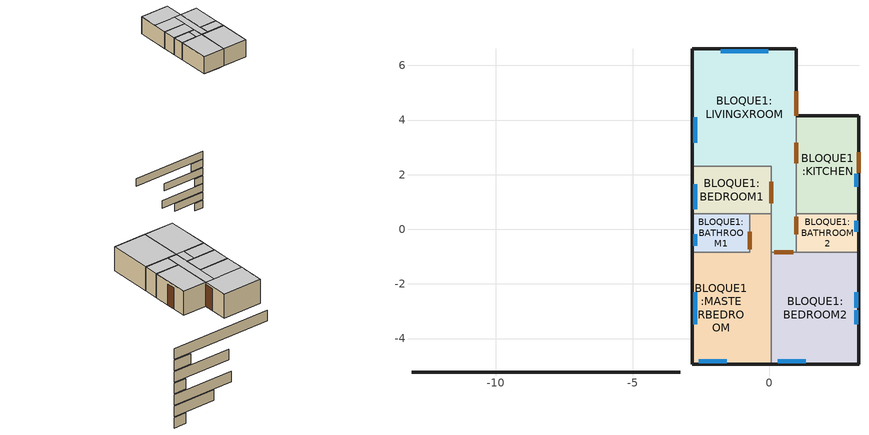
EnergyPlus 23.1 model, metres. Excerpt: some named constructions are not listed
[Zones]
BLOQUE1:LIVINGXROOM
 floor othersideconditionsmodel (SUELO CASO BASE MULCHEN): 0.08,2.31 0.99,2.3 0.99,-0.84 0.08,-0.84 z0; -2.81,6.61 0.99,6.61 0.99,2.3 -2.81,2.31 z0
 wall outside (MURO CASO BASE MULCHEN 01): 0.99,4.16 0.99,6.61 -2.81,6.61 -2.81,2.31 z0:2.3
 wall outside (LinearBridgingConstruction): -3.26,-5.24 -13.09,-5.24 z-11.1:-10.1
 wall to BLOQUE1:BEDROOM1 (Lightweight 2 x 25mm gypsum plasterboard with 100mm cavity): -2.81,2.31 0.08,2.31 0.08,0.56 z0:2.3
 wall to BLOQUE1:MASTERBEDROOM (Lightweight 2 x 25mm gypsum plasterboard with 100mm cavity): 0.08,0.56 0.08,-0.84 z0:2.3
 wall to BLOQUE1:BEDROOM2 (Lightweight 2 x 25mm gypsum plasterboard with 100mm cavity): 0.08,-0.84 0.99,-0.84 z0:2.3
 wall to BLOQUE1:BATHROOM2 (Lightweight 2 x 25mm gypsum plasterboard with 100mm cavity): 0.99,-0.84 0.99,0.56 z0:2.3
 wall to BLOQUE1:KITCHEN (Lightweight 2 x 25mm gypsum plasterboard with 100mm cavity): 0.99,0.56 0.99,4.16 z0:2.3
 window (VENTANA CASO BASE MULCHEN - 1001): -0.03,6.51 -1.77,6.51 z0.74:1.96; -2.71,4.11 -2.71,3.18 z1.04:1.96
 door inside (Puerta interior del proyecto): 0.08,1.74 0.08,0.95 z0:2.1; 0.18,-0.84 0.89,-0.84 / 0.99,-0.18 0.99,0.46 / 0.99,2.42 0.99,3.16 z0:2.12
 door (Copia de Wooden door): 0.99,4.17 0.99,5.06 z0:2.12
 ceiling adiabatic (CIELO FALSO CASO BASE MULCHEN_Reversed): 0.08,4.16 -2.81,4.16 -2.81,2.31 0.08,2.31 z2.3; 0.99,4.16 0.08,4.16 0.08,-0.84 0.99,-0.84 z2.3; 0.99,6.61 -2.81,6.61 -2.81,4.16 0.99,4.16 z2.3
BLOQUE1:BEDROOM1
 floor othersideconditionsmodel (SUELO CASO BASE MULCHEN): -2.81,2.31 0.08,2.31 0.08,0.56 -2.81,0.56 z0
 wall outside (MURO CASO BASE MULCHEN 01): -2.81,2.31 -2.81,0.56 z0:2.3
 wall outside (LinearBridgingConstruction): -3.26,-5.24 -5,-5.24 z-12.2:-11.2
 wall to BLOQUE1:BATHROOM1 (Lightweight 2 x 25mm gypsum plasterboard with 100mm cavity): -2.81,0.56 -0.71,0.56 z0:2.3
 wall to BLOQUE1:MASTERBEDROOM (Lightweight 2 x 25mm gypsum plasterboard with 100mm cavity): -0.71,0.56 0.08,0.56 z0:2.3
 window (VENTANA CASO BASE MULCHEN - 1001): -2.71,1.64 -2.71,0.73 z1.07:1.99
 ceiling adiabatic (CIELO FALSO CASO BASE MULCHEN_Reversed): 0.08,2.31 -2.81,2.31 -2.81,0.56 0.08,0.56 z2.3
BLOQUE1:MASTERBEDROOM
 floor othersideconditionsmodel (SUELO CASO BASE MULCHEN): -2.81,-0.84 -0.71,-0.84 -0.71,-4.94 -2.81,-4.94 z0; -0.71,0.56 0.08,0.56 0.08,-4.94 -0.71,-4.94 z0
 wall outside (MURO CASO BASE MULCHEN 01): -2.81,-0.84 -2.81,-4.94 0.08,-4.94 z0:2.3
 wall outside (LinearBridgingConstruction): -3.26,-5.24 -8.99,-5.24 z-13.3:-12.3
 wall to BLOQUE1:BATHROOM1 (Lightweight 2 x 25mm gypsum plasterboard with 100mm cavity): -0.71,0.56 -0.71,-0.84 -2.81,-0.84 z0:2.3
 wall to BLOQUE1:BEDROOM2 (Lightweight 2 x 25mm gypsum plasterboard with 100mm cavity): 0.08,-4.94 0.08,-0.84 z0:2.3
 window (VENTANA CASO BASE MULCHEN - 1001): -2.71,-2.3 -2.71,-3.47 z1.07:1.99; -2.57,-4.84 -1.55,-4.84 z1.03:1.96
 door inside (Puerta interior del proyecto): -0.71,-0.09 -0.71,-0.74 z0:2.11
 ceiling adiabatic (CIELO FALSO CASO BASE MULCHEN_Reversed): 0.08,0.56 -0.71,0.56 -0.71,-0.84 0.08,-0.84 z2.3; 0.08,-0.84 -2.81,-0.84 -2.81,-4.94 0.08,-4.94 z2.3
BLOQUE1:BEDROOM2
 floor othersideconditionsmodel (SUELO CASO BASE MULCHEN): 0.08,-0.84 3.29,-0.84 3.29,-4.94 0.08,-4.94 z0
 wall outside (MURO CASO BASE MULCHEN 01): 0.08,-4.94 3.29,-4.94 3.29,-0.84 z0:2.3
 wall outside (LinearBridgingConstruction): -3.26,-5.24 -9.26,-5.24 z-15.5:-14.5
 wall to BLOQUE1:BATHROOM2 (Lightweight 2 x 25mm gypsum plasterboard with 100mm cavity): 3.29,-0.84 0.99,-0.84 z0:2.3
 window (VENTANA CASO BASE MULCHEN - 1001): 0.32,-4.84 1.34,-4.84 z1.04:1.96; 3.19,-2.88 3.19,-2.31 / 3.19,-3.47 3.19,-2.96 z1.04:1.95
 ceiling adiabatic (CIELO FALSO CASO BASE MULCHEN_Reversed): 3.29,-0.84 0.08,-0.84 0.08,-4.94 3.29,-4.94 z2.3
BLOQUE1:BATHROOM2
 floor othersideconditionsmodel (SUELO CASO BASE MULCHEN): 0.99,0.56 3.29,0.56 3.29,-0.84 0.99,-0.84 z0
 wall outside (MURO CASO BASE MULCHEN 01): 3.29,-0.84 3.29,0.56 z0:2.3
 wall outside (LinearBridgingConstruction): -3.26,-5.24 -4.45,-5.24 z-17.7:-16.7
 wall to BLOQUE1:KITCHEN (Lightweight 2 x 25mm gypsum plasterboard with 100mm cavity_Rev): 3.29,0.56 0.99,0.56 z0:2.3
 window (VENTANA CASO BASE MULCHEN - 1001): 3.19,-0.1 3.19,0.32 z1.51:1.98
 ceiling adiabatic (CIELO FALSO CASO BASE MULCHEN_Reversed): 3.29,0.56 0.99,0.56 0.99,-0.84 3.29,-0.84 z2.3
BLOQUE1:KITCHEN
 floor othersideconditionsmodel (SUELO CASO BASE MULCHEN): 0.99,4.16 3.29,4.16 3.29,0.56 0.99,0.56 z0
 wall outside (MURO CASO BASE MULCHEN 01): 3.29,0.56 3.29,4.16 0.99,4.16 z0:2.3
 wall outside (LinearBridgingConstruction): -3.26,-5.24 -7.4,-5.24 z-16.6:-15.6
 window (VENTANA CASO BASE MULCHEN - 1001): 3.19,1.56 3.19,2.03 z1.04:1.95
 door (Puerta exterior del proyecto): 3.29,2.07 3.29,2.82 z0:1.99
 ceiling adiabatic (CIELO FALSO CASO BASE MULCHEN_Reversed): 3.29,4.16 0.99,4.16 0.99,0.56 3.29,0.56 z2.3
BLOQUE1:BATHROOM1
 floor othersideconditionsmodel (SUELO CASO BASE MULCHEN): -2.81,0.56 -0.71,0.56 -0.71,-0.84 -2.81,-0.84 z0
 wall outside (MURO CASO BASE MULCHEN 01): -2.81,0.56 -2.81,-0.84 z0:2.3
 wall outside (LinearBridgingConstruction): -3.26,-5.24 -4.45,-5.24 z-14.4:-13.4
 window (VENTANA CASO BASE MULCHEN - 1001): -2.71,-0.18 -2.71,-0.6 z1.5:1.98
 ceiling adiabatic (CIELO FALSO CASO BASE MULCHEN_Reversed): -0.71,0.56 -2.81,0.56 -2.81,-0.84 -0.71,-0.84 z2.3
[ENERGYMANAGEMENTSYSTEM:PROGRAM]
SetWindowOperation_BLOQUE1_BEDROOM2_Wall_4_0_0_0_0_1_Win: if BLOQUE1_BEDROOM2_Wall_4_0_0_0_0_1_Win_CoolCoil==0; if BLOQUE1_BEDROOM2_Wall_4_0_0_0_0_1_Win_HeatCoil==0; set NoH_NoC_reqs = 1; else; set NoH_NoC_reqs = 0; endif; else; set NoH_NoC_reqs = 0; endif; if BLOQUE1_BEDROOM2_Wall_4_0_0_0_0_1_Win_OpT<roundedACST; if BLOQUE1_BEDROOM2_Wall_4_0_0_0_0_1_Win_WindSpeed <= MaxWindSpeed; if BLOQUE1_BEDROOM2_Wall_4_0_0_0_0_1_Win_OutT>MinOutTemp; if BLOQUE1_BEDROOM2_Wall_4_0_0_0_0_1_Win_OutT < BLOQUE1_BEDROOM2_Wall_4_0_0_0_0_1_Win_OpT; if BLOQUE1_BEDROOM2_Wall_4_0_0_0_0_1_Win_Occ_count > 0; set meets_base_reqs = 1; else; set meets_base_reqs = 0; endif; else; set meets_base_reqs = 0; endif; else; set meets_base_reqs = 0; endif; else; set meets_base_reqs = 0; endif; else; set meets_base_reqs = 0; endif; if (NoH_NoC_reqs == 1) && (meets_base_reqs == 1); if BLOQUE1_BEDROOM2_Wall_4_0_0_0_0_1_Win_OpT>VST; set Ventilates_HVACmode2_BLOQUE1_BEDROOM2_Wall_4_0_0_0_0_1_Win = 1; else; set Ventilates_HVACmode2_BLOQUE1_BEDROOM2_Wall_4_0_0_0_0_1_Win = 0; endif; else; set Ventilates_HVACmode2_BLOQUE1_BEDROOM2_Wall_4_0_0_0_0_1_Win = 0; endif; if VentCtrl == 0; if BLOQUE1_BEDROOM2_Wall_4_0_0_0_0_1_Win_OutT < BLOQUE1_BEDROOM2_Wall_4_0_0_0_0_1_Win_OpT; if BLOQUE1_BEDROOM2_Wall_4_0_0_0_0_1_Win_OutT>MinOutTemp; if BLOQUE1_BEDROOM2_Wall_4_0_0_0_0_1_Win_OpT > VST; if BLOQUE1_BEDROOM2_Wall_4_0_0_0_0_1_Win_WindSpeed <= MaxWindSpeed; set Ventilates_HVACmode1_BLOQUE1_BEDROOM2_Wall_4_0_0_0_0_1_Win = 1; else; set Ventilates_HVACmode1_BLOQUE1_BEDROOM2_Wall_4_0_0_0_0_1_Win = 0; endif; else; set Ventilates_HVACmode1_BLOQUE1_BEDROOM2_Wall_4_0_0_0_0_1_Win = 0; endif; else; set Ventilates_HVACmode1_BLOQUE1_BEDROOM2_Wall_4_0_0_0_0_1_Win = 0; endif; else; set Ventilates_HVACmode1_BLOQUE1_BEDROOM2_Wall_4_0_0_0_0_1_Win = 0; endif; elseif VentCtrl == 1; if BLOQUE1_BEDROOM2_Wall_4_0_0_0_0_1_Win_OutT<BLOQUE1_BEDROOM2_Wall_4_0_0_0_0_1_Win_OpT; if BLOQUE1_BEDROOM2_Wall_4_0_0_0_0_1_Win_OutT>MinOutTemp; if BLOQUE1_BEDROOM2_Wall_4_0_0_0_0_1_Win_OpT > ACSTnoTol; if BLOQUE1_BEDROOM2_Wall_4_0_0_0_0_1_Win_WindSpeed <= MaxWindSpeed; set Ventilates_HVACmode1_BLOQUE1_BEDROOM2_Wall_4_0_0_0_0_1_Win = 1; else; set Ventilates_HVACmode1_BLOQUE1_BEDROOM2_Wall_4_0_0_0_0_1_Win = 0; endif; else; set Ventilates_HVACmode1_BLOQUE1_BEDROOM2_Wall_4_0_0_0_0_1_Win = 0; endif; else; set Ventilates_HVACmode1_BLOQUE1_BEDROOM2_Wall_4_0_0_0_0_1_Win = 0; endif; else; set Ventilates_HVACmode1_BLOQUE1_BEDROOM2_Wall_4_0_0_0_0_1_Win = 0; endif; endif; if HVACmode == 0; set BLOQUE1_BEDROOM2_Wall_4_0_0_0_0_1_Win_VentOpenFact = 0; elseif HVACmode == 1; if Ventilates_HVACmode1_BLOQUE1_BEDROOM2_Wall_4_0_0_0_0_1_Win == 1; set BLOQUE1_BEDROOM2_Wall_4_0_0_0_0_1_Win_VentOpenFact = BLOQUE1_BEDROOM2_Wall_4_0_0_0_0_1_Win_MyVOF; else; set BLOQUE1_BEDROOM2_Wall_4_0_0_0_0_1_Win_VentOpenFact = 0; endif; elseif HVACmode == 2; if Ventilates_HVACmode2_BLOQUE1_BEDROOM2_Wall_4_0_0_0_0_1_Win == 1; if (VentCtrl==0) || (VentCtrl==1); set BLOQUE1_BEDROOM2_Wall_4_0_0_0_0_1_Win_VentOpenFact = 1; elseif (VentCtrl==2) || (VentCtrl==3); set BLOQUE1_BEDROOM2_Wall_4_0_0_0_0_1_Win_VentOpenFact = BLOQUE1_BEDROOM2_Wall_4_0_0_0_0_1_Win_MyVOF; endif; else; set BLOQUE1_BEDROOM2_Wall_4_0_0_0_0_1_Win_VentOpenFact = 0; endif; endif
SetMyVOF_BLOQUE1_BEDROOM2_Wall_4_0_0_1_0_0_Win: set slope = (1 - MultiplierVOF) / (MinTempDiffVOF - MaxTempDiffVOF); if BLOQUE1_BEDROOM2_Wall_4_0_0_1_0_0_Win_OutT > 0; set BLOQUE1_BEDROOM2_Wall_4_0_0_1_0_0_Win_TempDiffVOF = BLOQUE1_BEDROOM2_Wall_4_0_0_1_0_0_Win_OpT - BLOQUE1_BEDROOM2_Wall_4_0_0_1_0_0_Win_OutT; else; set BLOQUE1_BEDROOM2_Wall_4_0_0_1_0_0_Win_TempDiffVOF = BLOQUE1_BEDROOM2_Wall_4_0_0_1_0_0_Win_OpT + BLOQUE1_BEDROOM2_Wall_4_0_0_1_0_0_Win_OutT; endif; if BLOQUE1_BEDROOM2_Wall_4_0_0_1_0_0_Win_OutT > BLOQUE1_BEDROOM2_Wall_4_0_0_1_0_0_Win_OpT; set BLOQUE1_BEDROOM2_Wall_4_0_0_1_0_0_Win_MyVOF = 0; else; if BLOQUE1_BEDROOM2_Wall_4_0_0_1_0_0_Win_TempDiffVOF > MaxTempDiffVOF; set BLOQUE1_BEDROOM2_Wall_4_0_0_1_0_0_Win_MyVOF = MultiplierVOF; elseif BLOQUE1_BEDROOM2_Wall_4_0_0_1_0_0_Win_TempDiffVOF < MinTempDiffVOF; set BLOQUE1_BEDROOM2_Wall_4_0_0_1_0_0_Win_MyVOF = 1.0; else; set BLOQUE1_BEDROOM2_Wall_4_0_0_1_0_0_Win_MyVOF = slope*BLOQUE1_BEDROOM2_Wall_4_0_0_1_0_0_Win_TempDiffVOF - slope*MinTempDiffVOF + 1; endif; endif
SetWindowOperation_BLOQUE1_BEDROOM2_Wall_4_0_0_1_0_0_Win: if BLOQUE1_BEDROOM2_Wall_4_0_0_1_0_0_Win_CoolCoil==0; if BLOQUE1_BEDROOM2_Wall_4_0_0_1_0_0_Win_HeatCoil==0; set NoH_NoC_reqs = 1; else; set NoH_NoC_reqs = 0; endif; else; set NoH_NoC_reqs = 0; endif; if BLOQUE1_BEDROOM2_Wall_4_0_0_1_0_0_Win_OpT<roundedACST; if BLOQUE1_BEDROOM2_Wall_4_0_0_1_0_0_Win_WindSpeed <= MaxWindSpeed; if BLOQUE1_BEDROOM2_Wall_4_0_0_1_0_0_Win_OutT>MinOutTemp; if BLOQUE1_BEDROOM2_Wall_4_0_0_1_0_0_Win_OutT < BLOQUE1_BEDROOM2_Wall_4_0_0_1_0_0_Win_OpT; if BLOQUE1_BEDROOM2_Wall_4_0_0_1_0_0_Win_Occ_count > 0; set meets_base_reqs = 1; else; set meets_base_reqs = 0; endif; else; set meets_base_reqs = 0; endif; else; set meets_base_reqs = 0; endif; else; set meets_base_reqs = 0; endif; else; set meets_base_reqs = 0; endif; if (NoH_NoC_reqs == 1) && (meets_base_reqs == 1); if BLOQUE1_BEDROOM2_Wall_4_0_0_1_0_0_Win_OpT>VST; set Ventilates_HVACmode2_BLOQUE1_BEDROOM2_Wall_4_0_0_1_0_0_Win = 1; else; set Ventilates_HVACmode2_BLOQUE1_BEDROOM2_Wall_4_0_0_1_0_0_Win = 0; endif; else; set Ventilates_HVACmode2_BLOQUE1_BEDROOM2_Wall_4_0_0_1_0_0_Win = 0; endif; if VentCtrl == 0; if BLOQUE1_BEDROOM2_Wall_4_0_0_1_0_0_Win_OutT < BLOQUE1_BEDROOM2_Wall_4_0_0_1_0_0_Win_OpT; if BLOQUE1_BEDROOM2_Wall_4_0_0_1_0_0_Win_OutT>MinOutTemp; if BLOQUE1_BEDROOM2_Wall_4_0_0_1_0_0_Win_OpT > VST; if BLOQUE1_BEDROOM2_Wall_4_0_0_1_0_0_Win_WindSpeed <= MaxWindSpeed; set Ventilates_HVACmode1_BLOQUE1_BEDROOM2_Wall_4_0_0_1_0_0_Win = 1; else; set Ventilates_HVACmode1_BLOQUE1_BEDROOM2_Wall_4_0_0_1_0_0_Win = 0; endif; else; set Ventilates_HVACmode1_BLOQUE1_BEDROOM2_Wall_4_0_0_1_0_0_Win = 0; endif; else; set Ventilates_HVACmode1_BLOQUE1_BEDROOM2_Wall_4_0_0_1_0_0_Win = 0; endif; else; set Ventilates_HVACmode1_BLOQUE1_BEDROOM2_Wall_4_0_0_1_0_0_Win = 0; endif; elseif VentCtrl == 1; if BLOQUE1_BEDROOM2_Wall_4_0_0_1_0_0_Win_OutT<BLOQUE1_BEDROOM2_Wall_4_0_0_1_0_0_Win_OpT; if BLOQUE1_BEDROOM2_Wall_4_0_0_1_0_0_Win_OutT>MinOutTemp; if BLOQUE1_BEDROOM2_Wall_4_0_0_1_0_0_Win_OpT > ACSTnoTol; if BLOQUE1_BEDROOM2_Wall_4_0_0_1_0_0_Win_WindSpeed <= MaxWindSpeed; set Ventilates_HVACmode1_BLOQUE1_BEDROOM2_Wall_4_0_0_1_0_0_Win = 1; else; set Ventilates_HVACmode1_BLOQUE1_BEDROOM2_Wall_4_0_0_1_0_0_Win = 0; endif; else; set Ventilates_HVACmode1_BLOQUE1_BEDROOM2_Wall_4_0_0_1_0_0_Win = 0; endif; else; set Ventilates_HVACmode1_BLOQUE1_BEDROOM2_Wall_4_0_0_1_0_0_Win = 0; endif; else; set Ventilates_HVACmode1_BLOQUE1_BEDROOM2_Wall_4_0_0_1_0_0_Win = 0; endif; endif; if HVACmode == 0; set BLOQUE1_BEDROOM2_Wall_4_0_0_1_0_0_Win_VentOpenFact = 0; elseif HVACmode == 1; if Ventilates_HVACmode1_BLOQUE1_BEDROOM2_Wall_4_0_0_1_0_0_Win == 1; set BLOQUE1_BEDROOM2_Wall_4_0_0_1_0_0_Win_VentOpenFact = BLOQUE1_BEDROOM2_Wall_4_0_0_1_0_0_Win_MyVOF; else; set BLOQUE1_BEDROOM2_Wall_4_0_0_1_0_0_Win_VentOpenFact = 0; endif; elseif HVACmode == 2; if Ventilates_HVACmode2_BLOQUE1_BEDROOM2_Wall_4_0_0_1_0_0_Win == 1; if (VentCtrl==0) || (VentCtrl==1); set BLOQUE1_BEDROOM2_Wall_4_0_0_1_0_0_Win_VentOpenFact = 1; elseif (VentCtrl==2) || (VentCtrl==3); set BLOQUE1_BEDROOM2_Wall_4_0_0_1_0_0_Win_VentOpenFact = BLOQUE1_BEDROOM2_Wall_4_0_0_1_0_0_Win_MyVOF; endif; else; set BLOQUE1_BEDROOM2_Wall_4_0_0_1_0_0_Win_VentOpenFact = 0; endif; endif
SetMyVOF_BLOQUE1_KITCHEN_Wall_4_0_0_0_0_1_Door: set slope = (1 - MultiplierVOF) / (MinTempDiffVOF - MaxTempDiffVOF); if BLOQUE1_KITCHEN_Wall_4_0_0_0_0_1_Door_OutT > 0; set BLOQUE1_KITCHEN_Wall_4_0_0_0_0_1_Door_TempDiffVOF = BLOQUE1_KITCHEN_Wall_4_0_0_0_0_1_Door_OpT - BLOQUE1_KITCHEN_Wall_4_0_0_0_0_1_Door_OutT; else; set BLOQUE1_KITCHEN_Wall_4_0_0_0_0_1_Door_TempDiffVOF = BLOQUE1_KITCHEN_Wall_4_0_0_0_0_1_Door_OpT + BLOQUE1_KITCHEN_Wall_4_0_0_0_0_1_Door_OutT; endif; if BLOQUE1_KITCHEN_Wall_4_0_0_0_0_1_Door_OutT > BLOQUE1_KITCHEN_Wall_4_0_0_0_0_1_Door_OpT; set BLOQUE1_KITCHEN_Wall_4_0_0_0_0_1_Door_MyVOF = 0; else; if BLOQUE1_KITCHEN_Wall_4_0_0_0_0_1_Door_TempDiffVOF > MaxTempDiffVOF; set BLOQUE1_KITCHEN_Wall_4_0_0_0_0_1_Door_MyVOF = MultiplierVOF; elseif BLOQUE1_KITCHEN_Wall_4_0_0_0_0_1_Door_TempDiffVOF < MinTempDiffVOF; set BLOQUE1_KITCHEN_Wall_4_0_0_0_0_1_Door_MyVOF = 1.0; else; set BLOQUE1_KITCHEN_Wall_4_0_0_0_0_1_Door_MyVOF = slope*BLOQUE1_KITCHEN_Wall_4_0_0_0_0_1_Door_TempDiffVOF - slope*MinTempDiffVOF + 1; endif; endif
SetWindowOperation_BLOQUE1_KITCHEN_Wall_4_0_0_0_0_1_Door: if BLOQUE1_KITCHEN_Wall_4_0_0_0_0_1_Door_CoolCoil==0; if BLOQUE1_KITCHEN_Wall_4_0_0_0_0_1_Door_HeatCoil==0; set NoH_NoC_reqs = 1; else; set NoH_NoC_reqs = 0; endif; else; set NoH_NoC_reqs = 0; endif; if BLOQUE1_KITCHEN_Wall_4_0_0_0_0_1_Door_OpT<roundedACST; if BLOQUE1_KITCHEN_Wall_4_0_0_0_0_1_Door_WindSpeed <= MaxWindSpeed; if BLOQUE1_KITCHEN_Wall_4_0_0_0_0_1_Door_OutT>MinOutTemp; if BLOQUE1_KITCHEN_Wall_4_0_0_0_0_1_Door_OutT < BLOQUE1_KITCHEN_Wall_4_0_0_0_0_1_Door_OpT; if BLOQUE1_KITCHEN_Wall_4_0_0_0_0_1_Door_Occ_count > 0; set meets_base_reqs = 1; else; set meets_base_reqs = 0; endif; else; set meets_base_reqs = 0; endif; else; set meets_base_reqs = 0; endif; else; set meets_base_reqs = 0; endif; else; set meets_base_reqs = 0; endif; if (NoH_NoC_reqs == 1) && (meets_base_reqs == 1); if BLOQUE1_KITCHEN_Wall_4_0_0_0_0_1_Door_OpT>VST; set Ventilates_HVACmode2_BLOQUE1_KITCHEN_Wall_4_0_0_0_0_1_Door = 1; else; set Ventilates_HVACmode2_BLOQUE1_KITCHEN_Wall_4_0_0_0_0_1_Door = 0; endif; else; set Ventilates_HVACmode2_BLOQUE1_KITCHEN_Wall_4_0_0_0_0_1_Door = 0; endif; if VentCtrl == 0; if BLOQUE1_KITCHEN_Wall_4_0_0_0_0_1_Door_OutT < BLOQUE1_KITCHEN_Wall_4_0_0_0_0_1_Door_OpT; if BLOQUE1_KITCHEN_Wall_4_0_0_0_0_1_Door_OutT>MinOutTemp; if BLOQUE1_KITCHEN_Wall_4_0_0_0_0_1_Door_OpT > VST; if BLOQUE1_KITCHEN_Wall_4_0_0_0_0_1_Door_WindSpeed <= MaxWindSpeed; set Ventilates_HVACmode1_BLOQUE1_KITCHEN_Wall_4_0_0_0_0_1_Door = 1; else; set Ventilates_HVACmode1_BLOQUE1_KITCHEN_Wall_4_0_0_0_0_1_Door = 0; endif; else; set Ventilates_HVACmode1_BLOQUE1_KITCHEN_Wall_4_0_0_0_0_1_Door = 0; endif; else; set Ventilates_HVACmode1_BLOQUE1_KITCHEN_Wall_4_0_0_0_0_1_Door = 0; endif; else; set Ventilates_HVACmode1_BLOQUE1_KITCHEN_Wall_4_0_0_0_0_1_Door = 0; endif; elseif VentCtrl == 1; if BLOQUE1_KITCHEN_Wall_4_0_0_0_0_1_Door_OutT<BLOQUE1_KITCHEN_Wall_4_0_0_0_0_1_Door_OpT; if BLOQUE1_KITCHEN_Wall_4_0_0_0_0_1_Door_OutT>MinOutTemp; if BLOQUE1_KITCHEN_Wall_4_0_0_0_0_1_Door_OpT > ACSTnoTol; if BLOQUE1_KITCHEN_Wall_4_0_0_0_0_1_Door_WindSpeed <= MaxWindSpeed; set Ventilates_HVACmode1_BLOQUE1_KITCHEN_Wall_4_0_0_0_0_1_Door = 1; else; set Ventilates_HVACmode1_BLOQUE1_KITCHEN_Wall_4_0_0_0_0_1_Door = 0; endif; else; set Ventilates_HVACmode1_BLOQUE1_KITCHEN_Wall_4_0_0_0_0_1_Door = 0; endif; else; set Ventilates_HVACmode1_BLOQUE1_KITCHEN_Wall_4_0_0_0_0_1_Door = 0; endif; else; set Ventilates_HVACmode1_BLOQUE1_KITCHEN_Wall_4_0_0_0_0_1_Door = 0; endif; endif; if HVACmode == 0; set BLOQUE1_KITCHEN_Wall_4_0_0_0_0_1_Door_VentOpenFact = 0; elseif HVACmode == 1; if Ventilates_HVACmode1_BLOQUE1_KITCHEN_Wall_4_0_0_0_0_1_Door == 1; set BLOQUE1_KITCHEN_Wall_4_0_0_0_0_1_Door_VentOpenFact = BLOQUE1_KITCHEN_Wall_4_0_0_0_0_1_Door_MyVOF; else; set BLOQUE1_KITCHEN_Wall_4_0_0_0_0_1_Door_VentOpenFact = 0; endif; elseif HVACmode == 2; if Ventilates_HVACmode2_BLOQUE1_KITCHEN_Wall_4_0_0_0_0_1_Door == 1; if (VentCtrl==0) || (VentCtrl==1); set BLOQUE1_KITCHEN_Wall_4_0_0_0_0_1_Door_VentOpenFact = 1; elseif (VentCtrl==2) || (VentCtrl==3); set BLOQUE1_KITCHEN_Wall_4_0_0_0_0_1_Door_VentOpenFact = BLOQUE1_KITCHEN_Wall_4_0_0_0_0_1_Door_MyVOF; endif; else; set BLOQUE1_KITCHEN_Wall_4_0_0_0_0_1_Door_VentOpenFact = 0; endif; endif
SetMyVOF_BLOQUE1_KITCHEN_Wall_4_0_0_1_0_0_Win: set slope = (1 - MultiplierVOF) / (MinTempDiffVOF - MaxTempDiffVOF); if BLOQUE1_KITCHEN_Wall_4_0_0_1_0_0_Win_OutT > 0; set BLOQUE1_KITCHEN_Wall_4_0_0_1_0_0_Win_TempDiffVOF = BLOQUE1_KITCHEN_Wall_4_0_0_1_0_0_Win_OpT - BLOQUE1_KITCHEN_Wall_4_0_0_1_0_0_Win_OutT; else; set BLOQUE1_KITCHEN_Wall_4_0_0_1_0_0_Win_TempDiffVOF = BLOQUE1_KITCHEN_Wall_4_0_0_1_0_0_Win_OpT + BLOQUE1_KITCHEN_Wall_4_0_0_1_0_0_Win_OutT; endif; if BLOQUE1_KITCHEN_Wall_4_0_0_1_0_0_Win_OutT > BLOQUE1_KITCHEN_Wall_4_0_0_1_0_0_Win_OpT; set BLOQUE1_KITCHEN_Wall_4_0_0_1_0_0_Win_MyVOF = 0; else; if BLOQUE1_KITCHEN_Wall_4_0_0_1_0_0_Win_TempDiffVOF > MaxTempDiffVOF; set BLOQUE1_KITCHEN_Wall_4_0_0_1_0_0_Win_MyVOF = MultiplierVOF; elseif BLOQUE1_KITCHEN_Wall_4_0_0_1_0_0_Win_TempDiffVOF < MinTempDiffVOF; set BLOQUE1_KITCHEN_Wall_4_0_0_1_0_0_Win_MyVOF = 1.0; else; set BLOQUE1_KITCHEN_Wall_4_0_0_1_0_0_Win_MyVOF = slope*BLOQUE1_KITCHEN_Wall_4_0_0_1_0_0_Win_TempDiffVOF - slope*MinTempDiffVOF + 1; endif; endif
SetWindowOperation_BLOQUE1_KITCHEN_Wall_4_0_0_1_0_0_Win: if BLOQUE1_KITCHEN_Wall_4_0_0_1_0_0_Win_CoolCoil==0; if BLOQUE1_KITCHEN_Wall_4_0_0_1_0_0_Win_HeatCoil==0; set NoH_NoC_reqs = 1; else; set NoH_NoC_reqs = 0; endif; else; set NoH_NoC_reqs = 0; endif; if BLOQUE1_KITCHEN_Wall_4_0_0_1_0_0_Win_OpT<roundedACST; if BLOQUE1_KITCHEN_Wall_4_0_0_1_0_0_Win_WindSpeed <= MaxWindSpeed; if BLOQUE1_KITCHEN_Wall_4_0_0_1_0_0_Win_OutT>MinOutTemp; if BLOQUE1_KITCHEN_Wall_4_0_0_1_0_0_Win_OutT < BLOQUE1_KITCHEN_Wall_4_0_0_1_0_0_Win_OpT; if BLOQUE1_KITCHEN_Wall_4_0_0_1_0_0_Win_Occ_count > 0; set meets_base_reqs = 1; else; set meets_base_reqs = 0; endif; else; set meets_base_reqs = 0; endif; else; set meets_base_reqs = 0; endif; else; set meets_base_reqs = 0; endif; else; set meets_base_reqs = 0; endif; if (NoH_NoC_reqs == 1) && (meets_base_reqs == 1); if BLOQUE1_KITCHEN_Wall_4_0_0_1_0_0_Win_OpT>VST; set Ventilates_HVACmode2_BLOQUE1_KITCHEN_Wall_4_0_0_1_0_0_Win = 1; else; set Ventilates_HVACmode2_BLOQUE1_KITCHEN_Wall_4_0_0_1_0_0_Win = 0; endif; else; set Ventilates_HVACmode2_BLOQUE1_KITCHEN_Wall_4_0_0_1_0_0_Win = 0; endif; if VentCtrl == 0; if BLOQUE1_KITCHEN_Wall_4_0_0_1_0_0_Win_OutT < BLOQUE1_KITCHEN_Wall_4_0_0_1_0_0_Win_OpT; if BLOQUE1_KITCHEN_Wall_4_0_0_1_0_0_Win_OutT>MinOutTemp; if BLOQUE1_KITCHEN_Wall_4_0_0_1_0_0_Win_OpT > VST; if BLOQUE1_KITCHEN_Wall_4_0_0_1_0_0_Win_WindSpeed <= MaxWindSpeed; set Ventilates_HVACmode1_BLOQUE1_KITCHEN_Wall_4_0_0_1_0_0_Win = 1; else; set Ventilates_HVACmode1_BLOQUE1_KITCHEN_Wall_4_0_0_1_0_0_Win = 0; endif; else; set Ventilates_HVACmode1_BLOQUE1_KITCHEN_Wall_4_0_0_1_0_0_Win = 0; endif; else; set Ventilates_HVACmode1_BLOQUE1_KITCHEN_Wall_4_0_0_1_0_0_Win = 0; endif; else; set Ventilates_HVACmode1_BLOQUE1_KITCHEN_Wall_4_0_0_1_0_0_Win = 0; endif; elseif VentCtrl == 1; if BLOQUE1_KITCHEN_Wall_4_0_0_1_0_0_Win_OutT<BLOQUE1_KITCHEN_Wall_4_0_0_1_0_0_Win_OpT; if BLOQUE1_KITCHEN_Wall_4_0_0_1_0_0_Win_OutT>MinOutTemp; if BLOQUE1_KITCHEN_Wall_4_0_0_1_0_0_Win_OpT > ACSTnoTol; if BLOQUE1_KITCHEN_Wall_4_0_0_1_0_0_Win_WindSpeed <= MaxWindSpeed; set Ventilates_HVACmode1_BLOQUE1_KITCHEN_Wall_4_0_0_1_0_0_Win = 1; else; set Ventilates_HVACmode1_BLOQUE1_KITCHEN_Wall_4_0_0_1_0_0_Win = 0; endif; else; set Ventilates_HVACmode1_BLOQUE1_KITCHEN_Wall_4_0_0_1_0_0_Win = 0; endif; else; set Ventilates_HVACmode1_BLOQUE1_KITCHEN_Wall_4_0_0_1_0_0_Win = 0; endif; else; set Ventilates_HVACmode1_BLOQUE1_KITCHEN_Wall_4_0_0_1_0_0_Win = 0; endif; endif; if HVACmode == 0; set BLOQUE1_KITCHEN_Wall_4_0_0_1_0_0_Win_VentOpenFact = 0; elseif HVACmode == 1; if Ventilates_HVACmode1_BLOQUE1_KITCHEN_Wall_4_0_0_1_0_0_Win == 1; set BLOQUE1_KITCHEN_Wall_4_0_0_1_0_0_Win_VentOpenFact = BLOQUE1_KITCHEN_Wall_4_0_0_1_0_0_Win_MyVOF; else; set BLOQUE1_KITCHEN_Wall_4_0_0_1_0_0_Win_VentOpenFact = 0; endif; elseif HVACmode == 2; if Ventilates_HVACmode2_BLOQUE1_KITCHEN_Wall_4_0_0_1_0_0_Win == 1; if (VentCtrl==0) || (VentCtrl==1); set BLOQUE1_KITCHEN_Wall_4_0_0_1_0_0_Win_VentOpenFact = 1; elseif (VentCtrl==2) || (VentCtrl==3); set BLOQUE1_KITCHEN_Wall_4_0_0_1_0_0_Win_VentOpenFact = BLOQUE1_KITCHEN_Wall_4_0_0_1_0_0_Win_MyVOF; endif; else; set BLOQUE1_KITCHEN_Wall_4_0_0_1_0_0_Win_VentOpenFact = 0; endif; endif
SetMyVOF_BLOQUE1_BATHROOM2_Wall_4_0_0_0_0_0_Win: set slope = (1 - MultiplierVOF) / (MinTempDiffVOF - MaxTempDiffVOF); if BLOQUE1_BATHROOM2_Wall_4_0_0_0_0_0_Win_OutT > 0; set BLOQUE1_BATHROOM2_Wall_4_0_0_0_0_0_Win_TempDiffVOF = BLOQUE1_BATHROOM2_Wall_4_0_0_0_0_0_Win_OpT - BLOQUE1_BATHROOM2_Wall_4_0_0_0_0_0_Win_OutT; else; set BLOQUE1_BATHROOM2_Wall_4_0_0_0_0_0_Win_TempDiffVOF = BLOQUE1_BATHROOM2_Wall_4_0_0_0_0_0_Win_OpT + BLOQUE1_BATHROOM2_Wall_4_0_0_0_0_0_Win_OutT; endif; if BLOQUE1_BATHROOM2_Wall_4_0_0_0_0_0_Win_OutT > BLOQUE1_BATHROOM2_Wall_4_0_0_0_0_0_Win_OpT; set BLOQUE1_BATHROOM2_Wall_4_0_0_0_0_0_Win_MyVOF = 0; else; if BLOQUE1_BATHROOM2_Wall_4_0_0_0_0_0_Win_TempDiffVOF > MaxTempDiffVOF; set BLOQUE1_BATHROOM2_Wall_4_0_0_0_0_0_Win_MyVOF = MultiplierVOF; elseif BLOQUE1_BATHROOM2_Wall_4_0_0_0_0_0_Win_TempDiffVOF < MinTempDiffVOF; set BLOQUE1_BATHROOM2_Wall_4_0_0_0_0_0_Win_MyVOF = 1.0; else; set BLOQUE1_BATHROOM2_Wall_4_0_0_0_0_0_Win_MyVOF = slope*BLOQUE1_BATHROOM2_Wall_4_0_0_0_0_0_Win_TempDiffVOF - slope*MinTempDiffVOF + 1; endif; endif
SetWindowOperation_BLOQUE1_BATHROOM2_Wall_4_0_0_0_0_0_Win: if BLOQUE1_BATHROOM2_Wall_4_0_0_0_0_0_Win_CoolCoil==0; if BLOQUE1_BATHROOM2_Wall_4_0_0_0_0_0_Win_HeatCoil==0; set NoH_NoC_reqs = 1; else; set NoH_NoC_reqs = 0; endif; else; set NoH_NoC_reqs = 0; endif; if BLOQUE1_BATHROOM2_Wall_4_0_0_0_0_0_Win_OpT<roundedACST; if BLOQUE1_BATHROOM2_Wall_4_0_0_0_0_0_Win_WindSpeed <= MaxWindSpeed; if BLOQUE1_BATHROOM2_Wall_4_0_0_0_0_0_Win_OutT>MinOutTemp; if BLOQUE1_BATHROOM2_Wall_4_0_0_0_0_0_Win_OutT < BLOQUE1_BATHROOM2_Wall_4_0_0_0_0_0_Win_OpT; if BLOQUE1_BATHROOM2_Wall_4_0_0_0_0_0_Win_Occ_count > 0; set meets_base_reqs = 1; else; set meets_base_reqs = 0; endif; else; set meets_base_reqs = 0; endif; else; set meets_base_reqs = 0; endif; else; set meets_base_reqs = 0; endif; else; set meets_base_reqs = 0; endif; if (NoH_NoC_reqs == 1) && (meets_base_reqs == 1); if BLOQUE1_BATHROOM2_Wall_4_0_0_0_0_0_Win_OpT>VST; set Ventilates_HVACmode2_BLOQUE1_BATHROOM2_Wall_4_0_0_0_0_0_Win = 1; else; set Ventilates_HVACmode2_BLOQUE1_BATHROOM2_Wall_4_0_0_0_0_0_Win = 0; endif; else; set Ventilates_HVACmode2_BLOQUE1_BATHROOM2_Wall_4_0_0_0_0_0_Win = 0; endif; if VentCtrl == 0; if BLOQUE1_BATHROOM2_Wall_4_0_0_0_0_0_Win_OutT < BLOQUE1_BATHROOM2_Wall_4_0_0_0_0_0_Win_OpT; if BLOQUE1_BATHROOM2_Wall_4_0_0_0_0_0_Win_OutT>MinOutTemp; if BLOQUE1_BATHROOM2_Wall_4_0_0_0_0_0_Win_OpT > VST; if BLOQUE1_BATHROOM2_Wall_4_0_0_0_0_0_Win_WindSpeed <= MaxWindSpeed; set Ventilates_HVACmode1_BLOQUE1_BATHROOM2_Wall_4_0_0_0_0_0_Win = 1; else; set Ventilates_HVACmode1_BLOQUE1_BATHROOM2_Wall_4_0_0_0_0_0_Win = 0; endif; else; set Ventilates_HVACmode1_BLOQUE1_BATHROOM2_Wall_4_0_0_0_0_0_Win = 0; endif; else; set Ventilates_HVACmode1_BLOQUE1_BATHROOM2_Wall_4_0_0_0_0_0_Win = 0; endif; else; set Ventilates_HVACmode1_BLOQUE1_BATHROOM2_Wall_4_0_0_0_0_0_Win = 0; endif; elseif VentCtrl == 1; if BLOQUE1_BATHROOM2_Wall_4_0_0_0_0_0_Win_OutT<BLOQUE1_BATHROOM2_Wall_4_0_0_0_0_0_Win_OpT; if BLOQUE1_BATHROOM2_Wall_4_0_0_0_0_0_Win_OutT>MinOutTemp; if BLOQUE1_BATHROOM2_Wall_4_0_0_0_0_0_Win_OpT > ACSTnoTol; if BLOQUE1_BATHROOM2_Wall_4_0_0_0_0_0_Win_WindSpeed <= MaxWindSpeed; set Ventilates_HVACmode1_BLOQUE1_BATHROOM2_Wall_4_0_0_0_0_0_Win = 1; else; set Ventilates_HVACmode1_BLOQUE1_BATHROOM2_Wall_4_0_0_0_0_0_Win = 0; endif; else; set Ventilates_HVACmode1_BLOQUE1_BATHROOM2_Wall_4_0_0_0_0_0_Win = 0; endif; else; set Ventilates_HVACmode1_BLOQUE1_BATHROOM2_Wall_4_0_0_0_0_0_Win = 0; endif; else; set Ventilates_HVACmode1_BLOQUE1_BATHROOM2_Wall_4_0_0_0_0_0_Win = 0; endif; endif; if HVACmode == 0; set BLOQUE1_BATHROOM2_Wall_4_0_0_0_0_0_Win_VentOpenFact = 0; elseif HVACmode == 1; if Ventilates_HVACmode1_BLOQUE1_BATHROOM2_Wall_4_0_0_0_0_0_Win == 1; set BLOQUE1_BATHROOM2_Wall_4_0_0_0_0_0_Win_VentOpenFact = BLOQUE1_BATHROOM2_Wall_4_0_0_0_0_0_Win_MyVOF; else; set BLOQUE1_BATHROOM2_Wall_4_0_0_0_0_0_Win_VentOpenFact = 0; endif; elseif HVACmode == 2; if Ventilates_HVACmode2_BLOQUE1_BATHROOM2_Wall_4_0_0_0_0_0_Win == 1; if (VentCtrl==0) || (VentCtrl==1); set BLOQUE1_BATHROOM2_Wall_4_0_0_0_0_0_Win_VentOpenFact = 1; elseif (VentCtrl==2) || (VentCtrl==3); set BLOQUE1_BATHROOM2_Wall_4_0_0_0_0_0_Win_VentOpenFact = BLOQUE1_BATHROOM2_Wall_4_0_0_0_0_0_Win_MyVOF; endif; else; set BLOQUE1_BATHROOM2_Wall_4_0_0_0_0_0_Win_VentOpenFact = 0; endif; endif
[ENERGYMANAGEMENTSYSTEM:GLOBALVARIABLE]
ACST; AHST; ACSTnoTol; AHSTnoTol; ComfStand; ACSTaul; ACSTall; AHSTaul; AHSTall; CAT; ACSToffset; AHSToffset; ComfMod; ComfTemp; ACSTtol; AHSTtol; SetpointAcc; roundedACST; roundedAHST; CoolSeasonStart; CoolSeasonEnd
ComfHours_BLOQUE1_LIVINGXROOM; DiscomfAppHotHours_BLOQUE1_LIVINGXROOM; DiscomfAppColdHours_BLOQUE1_LIVINGXROOM; DiscomfNonAppHotHours_BLOQUE1_LIVINGXROOM; DiscomfNonAppColdHours_BLOQUE1_LIVINGXROOM; ComfHoursNoApp_BLOQUE1_LIVINGXROOM; ZoneFloorArea_BLOQUE1_LIVINGXROOM; ZoneAirVolume_BLOQUE1_LIVINGXROOM
ComfHours_BLOQUE1_BEDROOM1; DiscomfAppHotHours_BLOQUE1_BEDROOM1; DiscomfAppColdHours_BLOQUE1_BEDROOM1; DiscomfNonAppHotHours_BLOQUE1_BEDROOM1; DiscomfNonAppColdHours_BLOQUE1_BEDROOM1; ComfHoursNoApp_BLOQUE1_BEDROOM1; ZoneFloorArea_BLOQUE1_BEDROOM1; ZoneAirVolume_BLOQUE1_BEDROOM1
ComfHours_BLOQUE1_MASTERBEDROOM; DiscomfAppHotHours_BLOQUE1_MASTERBEDROOM; DiscomfAppColdHours_BLOQUE1_MASTERBEDROOM; DiscomfNonAppHotHours_BLOQUE1_MASTERBEDROOM; DiscomfNonAppColdHours_BLOQUE1_MASTERBEDROOM; ComfHoursNoApp_BLOQUE1_MASTERBEDROOM; ZoneFloorArea_BLOQUE1_MASTERBEDROOM; ZoneAirVolume_BLOQUE1_MASTERBEDROOM
ComfHours_BLOQUE1_BATHROOM1; DiscomfAppHotHours_BLOQUE1_BATHROOM1; DiscomfAppColdHours_BLOQUE1_BATHROOM1; DiscomfNonAppHotHours_BLOQUE1_BATHROOM1; DiscomfNonAppColdHours_BLOQUE1_BATHROOM1; ComfHoursNoApp_BLOQUE1_BATHROOM1; ZoneFloorArea_BLOQUE1_BATHROOM1; ZoneAirVolume_BLOQUE1_BATHROOM1
ComfHours_BLOQUE1_BEDROOM2; DiscomfAppHotHours_BLOQUE1_BEDROOM2; DiscomfAppColdHours_BLOQUE1_BEDROOM2; DiscomfNonAppHotHours_BLOQUE1_BEDROOM2; DiscomfNonAppColdHours_BLOQUE1_BEDROOM2; ComfHoursNoApp_BLOQUE1_BEDROOM2; ZoneFloorArea_BLOQUE1_BEDROOM2; ZoneAirVolume_BLOQUE1_BEDROOM2
ComfHours_BLOQUE1_KITCHEN; DiscomfAppHotHours_BLOQUE1_KITCHEN; DiscomfAppColdHours_BLOQUE1_KITCHEN; DiscomfNonAppHotHours_BLOQUE1_KITCHEN; DiscomfNonAppColdHours_BLOQUE1_KITCHEN; ComfHoursNoApp_BLOQUE1_KITCHEN; ZoneFloorArea_BLOQUE1_KITCHEN; ZoneAirVolume_BLOQUE1_KITCHEN
ComfHours_BLOQUE1_BATHROOM2; DiscomfAppHotHours_BLOQUE1_BATHROOM2; DiscomfAppColdHours_BLOQUE1_BATHROOM2; DiscomfNonAppHotHours_BLOQUE1_BATHROOM2; DiscomfNonAppColdHours_BLOQUE1_BATHROOM2; ComfHoursNoApp_BLOQUE1_BATHROOM2; ZoneFloorArea_BLOQUE1_BATHROOM2; ZoneAirVolume_BLOQUE1_BATHROOM2
VST; VSToffset; MaxWindSpeed; VentCtrl; HVACmode; MinOutTemp; MinOToffset; MaxTempDiffVOF; MinTempDiffVOF; MultiplierVOF
VentHours_BLOQUE1_LIVINGXROOM
VentHours_BLOQUE1_BEDROOM1
VentHours_BLOQUE1_MASTERBEDROOM
VentHours_BLOQUE1_BATHROOM1
VentHours_BLOQUE1_BEDROOM2
VentHours_BLOQUE1_KITCHEN
VentHours_BLOQUE1_BATHROOM2
BLOQUE1_LIVINGXROOM_Partition_3_0_0_0_0_0_Door_MyVOF
BLOQUE1_LIVINGXROOM_Partition_5_0_0_0_0_0_Door_MyVOF
BLOQUE1_LIVINGXROOM_Partition_6_0_0_0_0_0_Door_MyVOF
BLOQUE1_LIVINGXROOM_Partition_7_0_0_0_0_0_Door_MyVOF
BLOQUE1_LIVINGXROOM_Wall_8_0_0_0_0_0_Door_MyVOF
BLOQUE1_LIVINGXROOM_Wall_9_0_0_0_0_0_Win_MyVOF
BLOQUE1_LIVINGXROOM_Wall_10_0_0_0_0_0_Win_MyVOF
BLOQUE1_BEDROOM1_Wall_2_0_0_0_0_0_Win_MyVOF
BLOQUE1_MASTERBEDROOM_Partition_2_0_0_0_0_0_Door_MyVOF
BLOQUE1_MASTERBEDROOM_Wall_4_0_0_0_0_0_Win_MyVOF
BLOQUE1_MASTERBEDROOM_Wall_5_0_0_0_0_0_Win_MyVOF
BLOQUE1_BATHROOM1_Wall_2_0_0_0_0_0_Win_MyVOF
BLOQUE1_BEDROOM2_Wall_3_0_0_0_0_0_Win_MyVOF
BLOQUE1_BEDROOM2_Wall_4_0_0_0_0_1_Win_MyVOF
BLOQUE1_BEDROOM2_Wall_4_0_0_1_0_0_Win_MyVOF
BLOQUE1_KITCHEN_Wall_4_0_0_0_0_1_Door_MyVOF
BLOQUE1_KITCHEN_Wall_4_0_0_1_0_0_Win_MyVOF
BLOQUE1_BATHROOM2_Wall_4_0_0_0_0_0_Win_MyVOF
[ENERGYMANAGEMENTSYSTEM:OUTPUTVARIABLE] Update Frequency=ZoneTimestep
Name | EMS Variable | Type of Data in Variable | Units
Comfort Temperature | ComfTemp | Averaged | C
Adaptive Cooling Setpoint Temperature | roundedACST | Averaged | C
Adaptive Heating Setpoint Temperature | roundedAHST | Averaged | C
Adaptive Cooling Setpoint Temperature_No Tolerance | ACSTnoTol | Averaged | C
Adaptive Heating Setpoint Temperature_No Tolerance | AHSTnoTol | Averaged | C
Ventilation Setpoint Temperature | VST | Averaged | C
Minimum Outdoor Temperature for ventilation | MinOutTemp | Averaged | C
Minimum Outdoor Temperature Difference for ventilation | MinTempDiffVOF | Averaged | C
Maximum Outdoor Temperature Difference for ventilation | MaxTempDiffVOF | Averaged | C
Multiplier for Ventilation Opening Factor | MultiplierVOF | Averaged
Comfortable Hours_No Applicability_BLOQUE1_LIVINGXROOM | ComfHoursNoApp_BLOQUE1_LIVINGXROOM | Summed | H
Comfortable Hours_No Applicability_BLOQUE1_BEDROOM1 | ComfHoursNoApp_BLOQUE1_BEDROOM1 | Summed | H
Comfortable Hours_No Applicability_BLOQUE1_MASTERBEDROOM | ComfHoursNoApp_BLOQUE1_MASTERBEDROOM | Summed | H
Comfortable Hours_No Applicability_BLOQUE1_BATHROOM1 | ComfHoursNoApp_BLOQUE1_BATHROOM1 | Summed | H
Comfortable Hours_No Applicability_BLOQUE1_BEDROOM2 | ComfHoursNoApp_BLOQUE1_BEDROOM2 | Summed | H
Comfortable Hours_No Applicability_BLOQUE1_KITCHEN | ComfHoursNoApp_BLOQUE1_KITCHEN | Summed | H
Comfortable Hours_No Applicability_BLOQUE1_BATHROOM2 | ComfHoursNoApp_BLOQUE1_BATHROOM2 | Summed | H
Comfortable Hours_Applicability_BLOQUE1_LIVINGXROOM | ComfHours_BLOQUE1_LIVINGXROOM | Summed | H
Comfortable Hours_Applicability_BLOQUE1_BEDROOM1 | ComfHours_BLOQUE1_BEDROOM1 | Summed | H
Comfortable Hours_Applicability_BLOQUE1_MASTERBEDROOM | ComfHours_BLOQUE1_MASTERBEDROOM | Summed | H
Comfortable Hours_Applicability_BLOQUE1_BATHROOM1 | ComfHours_BLOQUE1_BATHROOM1 | Summed | H
Comfortable Hours_Applicability_BLOQUE1_BEDROOM2 | ComfHours_BLOQUE1_BEDROOM2 | Summed | H
Comfortable Hours_Applicability_BLOQUE1_KITCHEN | ComfHours_BLOQUE1_KITCHEN | Summed | H
Comfortable Hours_Applicability_BLOQUE1_BATHROOM2 | ComfHours_BLOQUE1_BATHROOM2 | Summed | H
Discomfortable Applicable Hot Hours_BLOQUE1_LIVINGXROOM | DiscomfAppHotHours_BLOQUE1_LIVINGXROOM | Summed | H
Discomfortable Applicable Hot Hours_BLOQUE1_BEDROOM1 | DiscomfAppHotHours_BLOQUE1_BEDROOM1 | Summed | H
Discomfortable Applicable Hot Hours_BLOQUE1_MASTERBEDROOM | DiscomfAppHotHours_BLOQUE1_MASTERBEDROOM | Summed | H
Discomfortable Applicable Hot Hours_BLOQUE1_BATHROOM1 | DiscomfAppHotHours_BLOQUE1_BATHROOM1 | Summed | H
Discomfortable Applicable Hot Hours_BLOQUE1_BEDROOM2 | DiscomfAppHotHours_BLOQUE1_BEDROOM2 | Summed | H
Discomfortable Applicable Hot Hours_BLOQUE1_KITCHEN | DiscomfAppHotHours_BLOQUE1_KITCHEN | Summed | H
Discomfortable Applicable Hot Hours_BLOQUE1_BATHROOM2 | DiscomfAppHotHours_BLOQUE1_BATHROOM2 | Summed | H
Discomfortable Applicable Cold Hours_BLOQUE1_LIVINGXROOM | DiscomfAppColdHours_BLOQUE1_LIVINGXROOM | Summed | H
Discomfortable Applicable Cold Hours_BLOQUE1_BEDROOM1 | DiscomfAppColdHours_BLOQUE1_BEDROOM1 | Summed | H
Discomfortable Applicable Cold Hours_BLOQUE1_MASTERBEDROOM | DiscomfAppColdHours_BLOQUE1_MASTERBEDROOM | Summed | H
Discomfortable Applicable Cold Hours_BLOQUE1_BATHROOM1 | DiscomfAppColdHours_BLOQUE1_BATHROOM1 | Summed | H
Discomfortable Applicable Cold Hours_BLOQUE1_BEDROOM2 | DiscomfAppColdHours_BLOQUE1_BEDROOM2 | Summed | H
Discomfortable Applicable Cold Hours_BLOQUE1_KITCHEN | DiscomfAppColdHours_BLOQUE1_KITCHEN | Summed | H
Discomfortable Applicable Cold Hours_BLOQUE1_BATHROOM2 | DiscomfAppColdHours_BLOQUE1_BATHROOM2 | Summed | H
Discomfortable Non Applicable Hot Hours_BLOQUE1_LIVINGXROOM | DiscomfNonAppHotHours_BLOQUE1_LIVINGXROOM | Summed | H
Discomfortable Non Applicable Hot Hours_BLOQUE1_BEDROOM1 | DiscomfNonAppHotHours_BLOQUE1_BEDROOM1 | Summed | H
Discomfortable Non Applicable Hot Hours_BLOQUE1_MASTERBEDROOM | DiscomfNonAppHotHours_BLOQUE1_MASTERBEDROOM | Summed | H
Discomfortable Non Applicable Hot Hours_BLOQUE1_BATHROOM1 | DiscomfNonAppHotHours_BLOQUE1_BATHROOM1 | Summed | H
Discomfortable Non Applicable Hot Hours_BLOQUE1_BEDROOM2 | DiscomfNonAppHotHours_BLOQUE1_BEDROOM2 | Summed | H
Discomfortable Non Applicable Hot Hours_BLOQUE1_KITCHEN | DiscomfNonAppHotHours_BLOQUE1_KITCHEN | Summed | H
Discomfortable Non Applicable Hot Hours_BLOQUE1_BATHROOM2 | DiscomfNonAppHotHours_BLOQUE1_BATHROOM2 | Summed | H
Discomfortable Non Applicable Cold Hours_BLOQUE1_LIVINGXROOM | DiscomfNonAppColdHours_BLOQUE1_LIVINGXROOM | Summed | H
Discomfortable Non Applicable Cold Hours_BLOQUE1_BEDROOM1 | DiscomfNonAppColdHours_BLOQUE1_BEDROOM1 | Summed | H
Discomfortable Non Applicable Cold Hours_BLOQUE1_MASTERBEDROOM | DiscomfNonAppColdHours_BLOQUE1_MASTERBEDROOM | Summed | H
Discomfortable Non Applicable Cold Hours_BLOQUE1_BATHROOM1 | DiscomfNonAppColdHours_BLOQUE1_BATHROOM1 | Summed | H
Discomfortable Non Applicable Cold Hours_BLOQUE1_BEDROOM2 | DiscomfNonAppColdHours_BLOQUE1_BEDROOM2 | Summed | H
Discomfortable Non Applicable Cold Hours_BLOQUE1_KITCHEN | DiscomfNonAppColdHours_BLOQUE1_KITCHEN | Summed | H
Discomfortable Non Applicable Cold Hours_BLOQUE1_BATHROOM2 | DiscomfNonAppColdHours_BLOQUE1_BATHROOM2 | Summed | H
Zone Floor Area_BLOQUE1_LIVINGXROOM | ZoneFloorArea_BLOQUE1_LIVINGXROOM | Averaged | m2
Zone Floor Area_BLOQUE1_BEDROOM1 | ZoneFloorArea_BLOQUE1_BEDROOM1 | Averaged | m2
Zone Floor Area_BLOQUE1_MASTERBEDROOM | ZoneFloorArea_BLOQUE1_MASTERBEDROOM | Averaged | m2
Zone Floor Area_BLOQUE1_BATHROOM1 | ZoneFloorArea_BLOQUE1_BATHROOM1 | Averaged | m2
Zone Floor Area_BLOQUE1_BEDROOM2 | ZoneFloorArea_BLOQUE1_BEDROOM2 | Averaged | m2
Zone Floor Area_BLOQUE1_KITCHEN | ZoneFloorArea_BLOQUE1_KITCHEN | Averaged | m2
Zone Floor Area_BLOQUE1_BATHROOM2 | ZoneFloorArea_BLOQUE1_BATHROOM2 | Averaged | m2
Zone Air Volume_BLOQUE1_LIVINGXROOM | ZoneAirVolume_BLOQUE1_LIVINGXROOM | Averaged | m3
Zone Air Volume_BLOQUE1_BEDROOM1 | ZoneAirVolume_BLOQUE1_BEDROOM1 | Averaged | m3
Zone Air Volume_BLOQUE1_MASTERBEDROOM | ZoneAirVolume_BLOQUE1_MASTERBEDROOM | Averaged | m3
Zone Air Volume_BLOQUE1_BATHROOM1 | ZoneAirVolume_BLOQUE1_BATHROOM1 | Averaged | m3
Zone Air Volume_BLOQUE1_BEDROOM2 | ZoneAirVolume_BLOQUE1_BEDROOM2 | Averaged | m3
Zone Air Volume_BLOQUE1_KITCHEN | ZoneAirVolume_BLOQUE1_KITCHEN | Averaged | m3
Zone Air Volume_BLOQUE1_BATHROOM2 | ZoneAirVolume_BLOQUE1_BATHROOM2 | Averaged | m3
People Occupant Count_BLOQUE1_LIVINGXROOM | Occ_count_BLOQUE1_LIVINGXROOM | Summed
People Occupant Count_BLOQUE1_BEDROOM1 | Occ_count_BLOQUE1_BEDROOM1 | Summed
People Occupant Count_BLOQUE1_MASTERBEDROOM | Occ_count_BLOQUE1_MASTERBEDROOM | Summed
People Occupant Count_BLOQUE1_BATHROOM1 | Occ_count_BLOQUE1_BATHROOM1 | Summed
People Occupant Count_BLOQUE1_BEDROOM2 | Occ_count_BLOQUE1_BEDROOM2 | Summed
People Occupant Count_BLOQUE1_KITCHEN | Occ_count_BLOQUE1_KITCHEN | Summed
People Occupant Count_BLOQUE1_BATHROOM2 | Occ_count_BLOQUE1_BATHROOM2 | Summed
Ventilation Hours_BLOQUE1_LIVINGXROOM | VentHours_BLOQUE1_LIVINGXROOM | Summed | H
Ventilation Hours_BLOQUE1_BEDROOM1 | VentHours_BLOQUE1_BEDROOM1 | Summed | H
Ventilation Hours_BLOQUE1_MASTERBEDROOM | VentHours_BLOQUE1_MASTERBEDROOM | Summed | H
Ventilation Hours_BLOQUE1_BATHROOM1 | VentHours_BLOQUE1_BATHROOM1 | Summed | H
Ventilation Hours_BLOQUE1_BEDROOM2 | VentHours_BLOQUE1_BEDROOM2 | Summed | H
Ventilation Hours_BLOQUE1_KITCHEN | VentHours_BLOQUE1_KITCHEN | Summed | H
Ventilation Hours_BLOQUE1_BATHROOM2 | VentHours_BLOQUE1_BATHROOM2 | Summed | H
[Schedule:Compact]
On: Through: 12/31, For: AllDays, Until: 24:00, 1
[CURVE:LINEAR] Minimum Value of x=1; Maximum Value of x=1.5
Name | Coefficient1 Constant | Coefficient2 x
CoolingCombRatio | 0.618055 | 0.381945
HeatingCombRatio | 0.96034 | 0.03966
[CURVE:QUADRATIC]
Name | Coefficient1 Constant | Coefficient2 x | Coefficient3 x2 | Minimum Value of x | Maximum Value of x
VRFACCoolCapFFF | 0.8 | 0.2 | 0 | 0.5 | 1.5
CoolingEIRHiPLR | 1 | 0 | 0 | 1 | 1.5
VRFCPLFFPLR | 0.85 | 0.15 | 0 | 0 | 1
HeatingEIRHiPLR | 2.42944 | -2.23589 | 0.806452 | 1 | 1.5
[CURVE:CUBIC]
Name | Coefficient1 Constant | Coefficient2 x | Coefficient3 x2 | Coefficient4 x3 | Minimum Value of x | Maximum Value of x | Minimum Curve Output | Maximum Curve Output | Input Unit Type for X | Output Unit Type
VRFTUCoolCapFT | 0.504547 | 0.0288891 | -1.08194e-05 | 1.01359e-05 | 0 | 50 | 0.5 | 1.5 | Temperature | Dimensionless
VRFTUHeatCapFT | -0.390709 | 0.261815 | -0.0130432 | 0.000178132 | 0 | 50 | 0.5 | 1.5 | Temperature | Dimensionless
VRFCoolCapFTBoundary | 25.7347 | -0.0315004 | -0.014166 | 0 | 11 | 30 |  |  | Temperature
VRFCoolEIRFTBoundary | 25.7347 | -0.0315004 | -0.014166 | 0 | 15 | 24 |  |  | Temperature
CoolingEIRLowPLR | 0.462812 | -1.04024 | 2.17491 | -0.597482 | 0 | 1 |  |  | Temperature | Capacity
VRFHeatCapFTBoundary | -7.60009 | 3.0509 | -0.116284 | 0 | 15 | 27 |  |  | Temperature
VRFHeatEIRFTBoundary | -7.60009 | 3.0509 | -0.116284 | 0 | 15 | 27 | -20 | 15 | Temperature
HeatingEIRLowPLR | 0.140009 | 0.6415 | 0.133905 | 0.0845859 | 0 | 1 |  |  | Dimensionless | Dimensionless
[CURVE:BIQUADRATIC] Minimum Value of x=15; Input Unit Type for X=Temperature; Input Unit Type for Y=Temperature; Output Unit Type=Dimensionless
Name | Coefficient1 Constant | Coefficient2 x | Coefficient3 x2 | Coefficient4 y | Coefficient5 y2 | Coefficient6 xy | Maximum Value of x | Minimum Value of y | Maximum Value of y
VRFCoolCapFT | 0.576883 | 0.017448 | 0.000583269 | -1.76324e-06 | -7.474e-09 | -1.30413e-07 | 24 | -5 | 23
VRFCoolCapFTHi | 0.686736 | 0.0207631 | 0.0005447 | -0.0016218 | -4.259e-07 | -0.0003392 | 24 | 16 | 43
VRFCoolEIRFT | 0.989011 | -0.0234797 | 0.000199711 | 0.00596834 | -1.0289e-07 | -0.00015686 | 24 | -5 | 23
VRFCoolEIRFTHi | 0.143515 | 0.0186004 | -0.0003954 | 0.0248522 | 0.00016329 | -0.0006244 | 24 | 16 | 43
VRFHeatCapFT | 1.0146 | -0.0025067 | -0.000141599 | 0.0269316 | 1.83538e-06 | -0.000358147 | 27 | -20 | 15
VRFHeatCapFTHi | 1.16113 | 0.0274789 | -0.00168795 | 0.00178338 | 2.03208e-06 | -6.8969e-05 | 27 | -10 | 15
VRFHeatEIRFT | 0.874655 | -0.0131975 | 0.00110307 | -0.0133118 | 0.00089017 | -0.00012766 | 27 | -20 | 12
